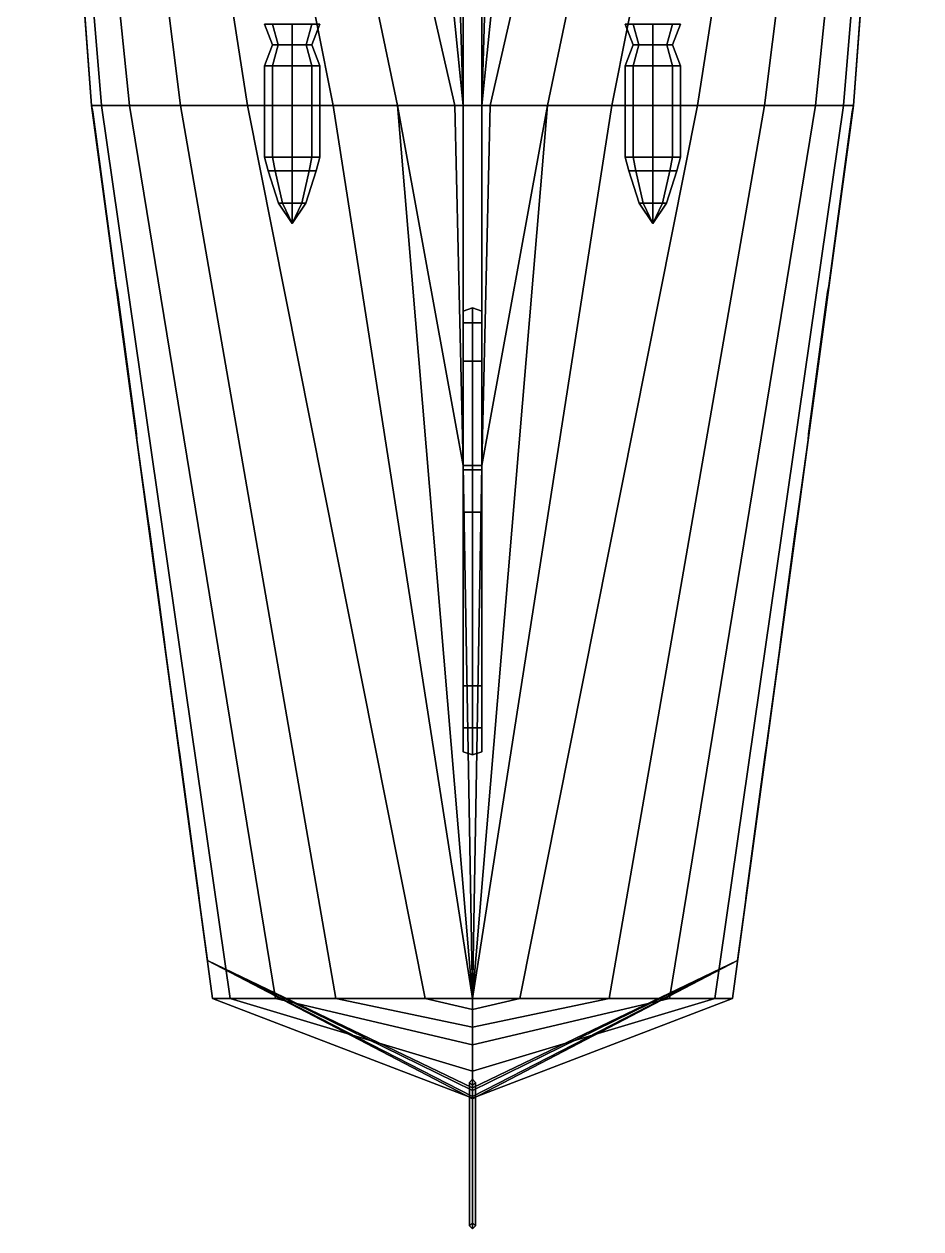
# Model space of a CAD drawing. Header units: millimetres. Extents: x -9 to 9, y -100 to 98.
# Drawn here: x -7.31 to 7.31, y -100.5 to -80.85 of the extents above; entities that cross this region are included whole.
import ezdxf

# ---------------------------------------------------------------- set-up
doc = ezdxf.new("R2010")
doc.units = ezdxf.units.MM
doc.layers.add('railings', color=6, linetype='Continuous')
doc.layers.add('superstructure', color=3, linetype='Continuous')

msp = doc.modelspace()

# ---------------------------------------------------------------- linework, layer by layer
for points in [[(-7.31, -67.46, 4.91), (-7.27, -67.46, 3.52), (-6.05, -82.18, 3.52), (-6.21, -82.18, 4.94)], [(-7.27, -67.46, 3.52), (-7.1, -67.46, 2.1), (-5.59, -82.18, 2.1), (-6.05, -82.18, 3.52)], [(-7.1, -67.46, 2.1), (-6.61, -67.46, 0.5), (-4.76, -82.18, 0.5), (-5.59, -82.18, 2.1)], [(-6.61, -67.46, 0.5), (-5.96, -67.46, -0.76), (-3.67, -82.18, -0.76), (-4.76, -82.18, 0.5)], [(-5.96, -67.46, -0.76), (-5.2, -67.46, -1.78), (-2.27, -82.18, -1.78), (-3.67, -82.18, -0.76)], [(-5.2, -67.46, -1.78), (-4.3, -67.46, -2.62), (-1.22, -82.18, -2.15), (-2.27, -82.18, -1.78)], [(-4.3, -67.46, -2.62), (-3.65, -67.46, -3.14), (-0.29, -82.18, -2.91), (-1.22, -82.18, -2.15)], [(-3.65, -67.46, -3.14), (-1.64, -67.46, -4.29), (-0.15, -82.18, -3.04), (-0.29, -82.18, -2.91)], [(-1.64, -67.46, -4.29), (-0.6, -67.46, -5.18), (-0.15, -82.18, -3.04)], [(-0.15, -82.18, -3.04), (-0.6, -67.46, -5.18), (-0.15, -80.46, -3.56)], [(0.29, -82.18, -2.91), (0.15, -82.18, -3.04), (1.64, -67.46, -4.29), (3.65, -67.46, -3.14)], [(0.15, -82.18, -3.04), (0.15, -82.18, -3.04), (0.6, -67.46, -5.18), (1.64, -67.46, -4.29)], [(0.15, -80.46, -3.56), (0.15, -80.46, -3.56), (0.6, -67.46, -5.18), (0.15, -82.18, -3.04)], [(1.22, -82.18, -2.15), (0.29, -82.18, -2.91), (3.65, -67.46, -3.14), (4.3, -67.46, -2.62)], [(2.27, -82.18, -1.78), (1.22, -82.18, -2.15), (4.3, -67.46, -2.62), (5.2, -67.46, -1.78)], [(3.67, -82.18, -0.76), (2.27, -82.18, -1.78), (5.2, -67.46, -1.78), (5.96, -67.46, -0.76)], [(4.76, -82.18, 0.5), (3.67, -82.18, -0.76), (5.96, -67.46, -0.76), (6.61, -67.46, 0.5)], [(5.59, -82.18, 2.1), (4.76, -82.18, 0.5), (6.61, -67.46, 0.5), (7.1, -67.46, 2.1)], [(6.05, -82.18, 3.52), (5.59, -82.18, 2.1), (7.1, -67.46, 2.1), (7.27, -67.46, 3.52)], [(6.21, -82.18, 4.94), (6.05, -82.18, 3.52), (7.27, -67.46, 3.52), (7.31, -67.46, 4.91)], [(-0.15, -82.18, -3.04), (-0.15, -80.46, -3.56), (-0.15, -88.05, -3.56), (-0.15, -88.05, -2.15)], [(-0.15, -88.05, -3.56), (-0.15, -80.46, -3.56), (0.15, -80.46, -3.56), (0.15, -88.05, -3.56)], [(0.15, -88.05, -3.56), (0.15, -80.46, -3.56), (0.15, -82.18, -3.04), (0.15, -88.05, -2.15)], [(-3.26, -81.19, -4.35), (-3.166, -81.19, -4.124), (-3.258, -80.85, -4.032), (-3.39, -80.85, -4.35)], [(-3.166, -81.19, -4.576), (-3.26, -81.19, -4.35), (-3.39, -80.85, -4.35), (-3.258, -80.85, -4.668)], [(-3.166, -81.19, -4.124), (-2.94, -81.19, -4.03), (-2.94, -80.85, -3.9), (-3.258, -80.85, -4.032)], [(-2.94, -81.19, -4.67), (-3.166, -81.19, -4.576), (-3.258, -80.85, -4.668), (-2.94, -80.85, -4.8)], [(-2.94, -81.19, -4.03), (-2.714, -81.19, -4.124), (-2.622, -80.85, -4.032), (-2.94, -80.85, -3.9)], [(-2.714, -81.19, -4.576), (-2.94, -81.19, -4.67), (-2.94, -80.85, -4.8), (-2.622, -80.85, -4.668)], [(-2.714, -81.19, -4.124), (-2.62, -81.19, -4.35), (-2.49, -80.85, -4.35), (-2.622, -80.85, -4.032)], [(-2.62, -81.19, -4.35), (-2.714, -81.19, -4.576), (-2.622, -80.85, -4.668), (-2.49, -80.85, -4.35)], [(2.62, -81.19, -4.35), (2.714, -81.19, -4.124), (2.622, -80.85, -4.032), (2.49, -80.85, -4.35)], [(2.714, -81.19, -4.576), (2.62, -81.19, -4.35), (2.49, -80.85, -4.35), (2.622, -80.85, -4.668)], [(2.714, -81.19, -4.124), (2.94, -81.19, -4.03), (2.94, -80.85, -3.9), (2.622, -80.85, -4.032)], [(2.94, -81.19, -4.67), (2.714, -81.19, -4.576), (2.622, -80.85, -4.668), (2.94, -80.85, -4.8)], [(2.94, -81.19, -4.03), (3.166, -81.19, -4.124), (3.258, -80.85, -4.032), (2.94, -80.85, -3.9)], [(3.166, -81.19, -4.576), (2.94, -81.19, -4.67), (2.94, -80.85, -4.8), (3.258, -80.85, -4.668)], [(3.166, -81.19, -4.124), (3.26, -81.19, -4.35), (3.39, -80.85, -4.35), (3.258, -80.85, -4.032)], [(3.26, -81.19, -4.35), (3.166, -81.19, -4.576), (3.258, -80.85, -4.668), (3.39, -80.85, -4.35)], [(-3.26, -81.19, -4.35), (-3.166, -81.19, -4.576), (-3.258, -81.53, -4.668), (-3.39, -81.53, -4.35)], [(-3.166, -81.19, -4.124), (-3.26, -81.19, -4.35), (-3.39, -81.53, -4.35), (-3.258, -81.53, -4.032)], [(-3.166, -81.19, -4.576), (-2.94, -81.19, -4.67), (-2.94, -81.53, -4.8), (-3.258, -81.53, -4.668)], [(-2.94, -81.19, -4.03), (-3.166, -81.19, -4.124), (-3.258, -81.53, -4.032), (-2.94, -81.53, -3.9)], [(-2.94, -81.19, -4.67), (-2.714, -81.19, -4.576), (-2.622, -81.53, -4.668), (-2.94, -81.53, -4.8)], [(-2.714, -81.19, -4.124), (-2.94, -81.19, -4.03), (-2.94, -81.53, -3.9), (-2.622, -81.53, -4.032)], [(-2.714, -81.19, -4.576), (-2.62, -81.19, -4.35), (-2.49, -81.53, -4.35), (-2.622, -81.53, -4.668)], [(-2.62, -81.19, -4.35), (-2.714, -81.19, -4.124), (-2.622, -81.53, -4.032), (-2.49, -81.53, -4.35)], [(2.62, -81.19, -4.35), (2.714, -81.19, -4.576), (2.622, -81.53, -4.668), (2.49, -81.53, -4.35)], [(2.714, -81.19, -4.124), (2.62, -81.19, -4.35), (2.49, -81.53, -4.35), (2.622, -81.53, -4.032)], [(2.714, -81.19, -4.576), (2.94, -81.19, -4.67), (2.94, -81.53, -4.8), (2.622, -81.53, -4.668)], [(2.94, -81.19, -4.03), (2.714, -81.19, -4.124), (2.622, -81.53, -4.032), (2.94, -81.53, -3.9)], [(2.94, -81.19, -4.67), (3.166, -81.19, -4.576), (3.258, -81.53, -4.668), (2.94, -81.53, -4.8)], [(3.166, -81.19, -4.124), (2.94, -81.19, -4.03), (2.94, -81.53, -3.9), (3.258, -81.53, -4.032)], [(3.166, -81.19, -4.576), (3.26, -81.19, -4.35), (3.39, -81.53, -4.35), (3.258, -81.53, -4.668)], [(3.26, -81.19, -4.35), (3.166, -81.19, -4.124), (3.258, -81.53, -4.032), (3.39, -81.53, -4.35)], [(-3.39, -81.53, -4.35), (-3.258, -81.53, -4.668), (-3.258, -83.02, -4.668), (-3.39, -83.02, -4.35)], [(-3.258, -81.53, -4.032), (-3.39, -81.53, -4.35), (-3.39, -83.02, -4.35), (-3.258, -83.02, -4.032)], [(-3.258, -81.53, -4.668), (-2.94, -81.53, -4.8), (-2.94, -83.02, -4.8), (-3.258, -83.02, -4.668)], [(-2.94, -81.53, -3.9), (-3.258, -81.53, -4.032), (-3.258, -83.02, -4.032), (-2.94, -83.02, -3.9)], [(-2.94, -81.53, -4.8), (-2.622, -81.53, -4.668), (-2.622, -83.02, -4.668), (-2.94, -83.02, -4.8)], [(-2.622, -81.53, -4.032), (-2.94, -81.53, -3.9), (-2.94, -83.02, -3.9), (-2.622, -83.02, -4.032)], [(-2.622, -81.53, -4.668), (-2.49, -81.53, -4.35), (-2.49, -83.02, -4.35), (-2.622, -83.02, -4.668)], [(-2.49, -81.53, -4.35), (-2.622, -81.53, -4.032), (-2.622, -83.02, -4.032), (-2.49, -83.02, -4.35)], [(2.49, -81.53, -4.35), (2.622, -81.53, -4.668), (2.622, -83.02, -4.668), (2.49, -83.02, -4.35)], [(2.622, -81.53, -4.032), (2.49, -81.53, -4.35), (2.49, -83.02, -4.35), (2.622, -83.02, -4.032)], [(2.622, -81.53, -4.668), (2.94, -81.53, -4.8), (2.94, -83.02, -4.8), (2.622, -83.02, -4.668)], [(2.94, -81.53, -3.9), (2.622, -81.53, -4.032), (2.622, -83.02, -4.032), (2.94, -83.02, -3.9)], [(2.94, -81.53, -4.8), (3.258, -81.53, -4.668), (3.258, -83.02, -4.668), (2.94, -83.02, -4.8)], [(3.258, -81.53, -4.032), (2.94, -81.53, -3.9), (2.94, -83.02, -3.9), (3.258, -83.02, -4.032)], [(3.258, -81.53, -4.668), (3.39, -81.53, -4.35), (3.39, -83.02, -4.35), (3.258, -83.02, -4.668)], [(3.39, -81.53, -4.35), (3.258, -81.53, -4.032), (3.258, -83.02, -4.032), (3.39, -83.02, -4.35)], [(-6.21, -82.18, 4.94), (-6.05, -82.18, 3.52), (-3.95, -96.74, 3.52), (-4.24, -96.74, 5.02)], [(-6.05, -82.18, 3.52), (-5.59, -82.18, 2.1), (-3.21, -96.74, 2.1), (-3.95, -96.74, 3.52)], [(-5.59, -82.18, 2.1), (-4.76, -82.18, 0.5), (-2.23, -96.74, 0.83), (-3.21, -96.74, 2.1)], [(-4.76, -82.18, 0.5), (-3.67, -82.18, -0.76), (-0.77, -96.74, -0.44), (-2.23, -96.74, 0.83)], [(-3.67, -82.18, -0.76), (-2.27, -82.18, -1.78), (0, -96.74, -0.81), (-0.77, -96.74, -0.44)], [(-2.27, -82.18, -1.78), (-1.22, -82.18, -2.15), (0, -96.74, -0.81)], [(-1.22, -82.18, -2.15), (-0.15, -88.05, -2.15), (0, -96.74, -0.81)], [(-1.22, -82.18, -2.15), (-0.29, -82.18, -2.91), (-0.15, -88.05, -2.15)], [(-0.29, -82.18, -2.91), (-0.15, -82.18, -3.04), (-0.15, -88.05, -2.15)], [(0.77, -96.74, -0.44), (0, -96.74, -0.81), (2.27, -82.18, -1.78), (3.67, -82.18, -0.76)], [(0, -96.74, -0.81), (0, -96.74, -0.81), (0.15, -88.05, -2.15), (1.22, -82.18, -2.15)], [(0, -96.74, -0.81), (0, -96.74, -0.81), (1.22, -82.18, -2.15), (2.27, -82.18, -1.78)], [(0.15, -88.05, -2.15), (0.15, -88.05, -2.15), (0.15, -82.18, -3.04), (0.29, -82.18, -2.91)], [(0.15, -88.05, -2.15), (0.15, -88.05, -2.15), (0.29, -82.18, -2.91), (1.22, -82.18, -2.15)], [(2.23, -96.74, 0.83), (0.77, -96.74, -0.44), (3.67, -82.18, -0.76), (4.76, -82.18, 0.5)], [(3.21, -96.74, 2.1), (2.23, -96.74, 0.83), (4.76, -82.18, 0.5), (5.59, -82.18, 2.1)], [(3.95, -96.74, 3.52), (3.21, -96.74, 2.1), (5.59, -82.18, 2.1), (6.05, -82.18, 3.52)], [(4.24, -96.74, 5.02), (3.95, -96.74, 3.52), (6.05, -82.18, 3.52), (6.21, -82.18, 4.94)], [(-3.216, -83.245, -4.074), (-3.258, -83.02, -4.032), (-3.39, -83.02, -4.35), (-3.33, -83.245, -4.35)], [(-3.33, -83.245, -4.35), (-3.39, -83.02, -4.35), (-3.258, -83.02, -4.668), (-3.216, -83.245, -4.626)], [(-2.94, -83.245, -3.96), (-2.94, -83.02, -3.9), (-3.258, -83.02, -4.032), (-3.216, -83.245, -4.074)], [(-3.216, -83.245, -4.626), (-3.258, -83.02, -4.668), (-2.94, -83.02, -4.8), (-2.94, -83.245, -4.74)], [(-2.664, -83.245, -4.074), (-2.622, -83.02, -4.032), (-2.94, -83.02, -3.9), (-2.94, -83.245, -3.96)], [(-2.94, -83.245, -4.74), (-2.94, -83.02, -4.8), (-2.622, -83.02, -4.668), (-2.664, -83.245, -4.626)], [(-2.55, -83.245, -4.35), (-2.49, -83.02, -4.35), (-2.622, -83.02, -4.032), (-2.664, -83.245, -4.074)], [(-2.664, -83.245, -4.626), (-2.622, -83.02, -4.668), (-2.49, -83.02, -4.35), (-2.55, -83.245, -4.35)], [(2.664, -83.245, -4.074), (2.622, -83.02, -4.032), (2.49, -83.02, -4.35), (2.55, -83.245, -4.35)], [(2.55, -83.245, -4.35), (2.49, -83.02, -4.35), (2.622, -83.02, -4.668), (2.664, -83.245, -4.626)], [(2.94, -83.245, -3.96), (2.94, -83.02, -3.9), (2.622, -83.02, -4.032), (2.664, -83.245, -4.074)], [(2.664, -83.245, -4.626), (2.622, -83.02, -4.668), (2.94, -83.02, -4.8), (2.94, -83.245, -4.74)], [(3.216, -83.245, -4.074), (3.258, -83.02, -4.032), (2.94, -83.02, -3.9), (2.94, -83.245, -3.96)], [(2.94, -83.245, -4.74), (2.94, -83.02, -4.8), (3.258, -83.02, -4.668), (3.216, -83.245, -4.626)], [(3.33, -83.245, -4.35), (3.39, -83.02, -4.35), (3.258, -83.02, -4.032), (3.216, -83.245, -4.074)], [(3.216, -83.245, -4.626), (3.258, -83.02, -4.668), (3.39, -83.02, -4.35), (3.33, -83.245, -4.35)], [(-3.099, -83.77, -4.191), (-3.216, -83.245, -4.074), (-3.33, -83.245, -4.35), (-3.165, -83.77, -4.35)], [(-3.165, -83.77, -4.35), (-3.33, -83.245, -4.35), (-3.216, -83.245, -4.626), (-3.099, -83.77, -4.509)], [(-2.94, -83.77, -4.125), (-2.94, -83.245, -3.96), (-3.216, -83.245, -4.074), (-3.099, -83.77, -4.191)], [(-3.099, -83.77, -4.509), (-3.216, -83.245, -4.626), (-2.94, -83.245, -4.74), (-2.94, -83.77, -4.575)], [(-2.781, -83.77, -4.191), (-2.664, -83.245, -4.074), (-2.94, -83.245, -3.96), (-2.94, -83.77, -4.125)], [(-2.94, -83.77, -4.575), (-2.94, -83.245, -4.74), (-2.664, -83.245, -4.626), (-2.781, -83.77, -4.509)], [(-2.715, -83.77, -4.35), (-2.55, -83.245, -4.35), (-2.664, -83.245, -4.074), (-2.781, -83.77, -4.191)], [(-2.781, -83.77, -4.509), (-2.664, -83.245, -4.626), (-2.55, -83.245, -4.35), (-2.715, -83.77, -4.35)], [(2.781, -83.77, -4.191), (2.664, -83.245, -4.074), (2.55, -83.245, -4.35), (2.715, -83.77, -4.35)], [(2.715, -83.77, -4.35), (2.55, -83.245, -4.35), (2.664, -83.245, -4.626), (2.781, -83.77, -4.509)], [(2.94, -83.77, -4.125), (2.94, -83.245, -3.96), (2.664, -83.245, -4.074), (2.781, -83.77, -4.191)], [(2.781, -83.77, -4.509), (2.664, -83.245, -4.626), (2.94, -83.245, -4.74), (2.94, -83.77, -4.575)], [(3.099, -83.77, -4.191), (3.216, -83.245, -4.074), (2.94, -83.245, -3.96), (2.94, -83.77, -4.125)], [(2.94, -83.77, -4.575), (2.94, -83.245, -4.74), (3.216, -83.245, -4.626), (3.099, -83.77, -4.509)], [(3.165, -83.77, -4.35), (3.33, -83.245, -4.35), (3.216, -83.245, -4.074), (3.099, -83.77, -4.191)], [(3.099, -83.77, -4.509), (3.216, -83.245, -4.626), (3.33, -83.245, -4.35), (3.165, -83.77, -4.35)], [(-2.94, -84.1, -4.35), (-3.099, -83.77, -4.191), (-3.165, -83.77, -4.35), (-2.94, -84.1, -4.35)], [(-2.94, -84.1, -4.35), (-3.165, -83.77, -4.35), (-3.099, -83.77, -4.509), (-2.94, -84.1, -4.35)], [(-2.94, -84.1, -4.35), (-2.94, -83.77, -4.125), (-3.099, -83.77, -4.191), (-2.94, -84.1, -4.35)], [(-2.94, -84.1, -4.35), (-3.099, -83.77, -4.509), (-2.94, -83.77, -4.575), (-2.94, -84.1, -4.35)], [(-2.94, -84.1, -4.35), (-2.715, -83.77, -4.35), (-2.781, -83.77, -4.191), (-2.94, -84.1, -4.35)], [(-2.94, -84.1, -4.35), (-2.781, -83.77, -4.191), (-2.94, -83.77, -4.125), (-2.94, -84.1, -4.35)], [(-2.94, -84.1, -4.35), (-2.94, -83.77, -4.575), (-2.781, -83.77, -4.509), (-2.94, -84.1, -4.35)], [(-2.94, -84.1, -4.35), (-2.781, -83.77, -4.509), (-2.715, -83.77, -4.35), (-2.94, -84.1, -4.35)], [(2.94, -84.1, -4.35), (2.781, -83.77, -4.191), (2.715, -83.77, -4.35), (2.94, -84.1, -4.35)], [(2.94, -84.1, -4.35), (2.715, -83.77, -4.35), (2.781, -83.77, -4.509), (2.94, -84.1, -4.35)], [(2.94, -84.1, -4.35), (2.94, -83.77, -4.125), (2.781, -83.77, -4.191), (2.94, -84.1, -4.35)], [(2.94, -84.1, -4.35), (2.781, -83.77, -4.509), (2.94, -83.77, -4.575), (2.94, -84.1, -4.35)], [(2.94, -84.1, -4.35), (3.165, -83.77, -4.35), (3.099, -83.77, -4.191), (2.94, -84.1, -4.35)], [(2.94, -84.1, -4.35), (3.099, -83.77, -4.191), (2.94, -83.77, -4.125), (2.94, -84.1, -4.35)], [(2.94, -84.1, -4.35), (2.94, -83.77, -4.575), (3.099, -83.77, -4.509), (2.94, -84.1, -4.35)], [(2.94, -84.1, -4.35), (3.099, -83.77, -4.509), (3.165, -83.77, -4.35), (2.94, -84.1, -4.35)], [(0, -85.48, -4.43), (0, -85.48, -6.68), (-0.15, -85.53, -6.68), (-0.15, -85.53, -4.43)], [(-0.15, -85.72, -7.07), (-0.15, -85.53, -6.68), (0, -85.48, -6.68), (0, -85.72, -7.12)], [(0, -85.72, -4.14), (0, -85.48, -4.43), (-0.15, -85.53, -4.43), (-0.15, -85.72, -4.19)], [(-0.15, -85.53, -4.43), (-0.15, -85.53, -6.68), (-0.15, -85.72, -7.07), (-0.15, -85.72, -4.19)], [(0.15, -85.72, -4.19), (0.15, -85.53, -4.43), (0, -85.48, -4.43), (0, -85.72, -4.14)], [(0, -85.72, -7.12), (0, -85.48, -6.68), (0.15, -85.53, -6.68), (0.15, -85.72, -7.07)], [(0.15, -85.53, -4.43), (0.15, -85.53, -6.68), (0, -85.48, -6.68), (0, -85.48, -4.43)], [(0.15, -85.72, -7.07), (0.15, -85.53, -6.68), (0.15, -85.53, -4.43), (0.15, -85.72, -4.19)], [(-0.15, -85.72, -4.19), (-0.15, -85.72, -7.07), (-0.15, -86.35, -7.39), (-0.15, -86.35, -4.19)], [(-0.15, -86.35, -7.39), (-0.15, -85.72, -7.07), (0, -85.72, -7.12), (0, -86.35, -7.44)], [(0, -86.35, -4.14), (0, -85.72, -4.14), (-0.15, -85.72, -4.19), (-0.15, -86.35, -4.19)], [(0, -86.35, -7.44), (0, -85.72, -7.12), (0.15, -85.72, -7.07), (0.15, -86.35, -7.39)], [(0.15, -86.35, -4.19), (0.15, -85.72, -4.19), (0, -85.72, -4.14), (0, -86.35, -4.14)], [(0.15, -86.35, -7.39), (0.15, -85.72, -7.07), (0.15, -85.72, -4.19), (0.15, -86.35, -4.19)], [(-0.15, -86.35, -5.03), (-0.15, -86.35, -7.39), (-0.15, -91.64, -7.39), (-0.15, -91.64, -5.03)], [(0, -86.35, -5.03), (0, -86.35, -7.44), (-0.15, -86.35, -7.39), (-0.15, -86.35, -5.03)], [(-0.15, -91.64, -7.39), (-0.15, -86.35, -7.39), (0, -86.35, -7.44), (0, -91.64, -7.44)], [(-0.15, -86.35, -4.19), (-0.15, -86.35, -7.39), (0, -86.35, -7.44), (0, -86.35, -4.14)], [(-0.15, -86.35, -4.19), (-0.15, -86.35, -5.03), (-0.15, -88.12, -5.03)], [(0, -88.12, -5.03), (0, -86.35, -4.14), (-0.15, -86.35, -4.19), (-0.15, -88.12, -5.03)], [(0.15, -86.35, -5.03), (0.15, -86.35, -7.39), (0, -86.35, -7.44), (0, -86.35, -5.03)], [(0, -86.35, -4.14), (0, -86.35, -7.44), (0.15, -86.35, -7.39), (0.15, -86.35, -4.19)], [(0, -91.64, -7.44), (0, -86.35, -7.44), (0.15, -86.35, -7.39), (0.15, -91.64, -7.39)], [(0.15, -88.12, -5.03), (0.15, -86.35, -4.19), (0, -86.35, -4.14), (0, -88.12, -5.03)], [(0.15, -91.64, -7.39), (0.15, -86.35, -7.39), (0.15, -86.35, -5.03), (0.15, -91.64, -5.03)], [(0.15, -88.12, -5.03), (0.15, -86.35, -5.03), (0.15, -86.35, -4.19), (0.15, -88.12, -5.03)], [(-0.15, -88.05, -2.15), (-0.15, -88.05, -3.56), (0.15, -88.05, -3.56), (0.15, -88.05, -2.15)], [(0, -96.74, -0.81), (-0.15, -88.05, -2.15), (0.15, -88.05, -2.15), (0, -96.74, -0.81)], [(0, -88.81, -5.03), (0, -88.12, -5.03), (-0.15, -88.12, -5.03), (-0.15, -88.81, -5.03)], [(0, -88.12, -2.17), (0, -88.12, -3.33), (-0.15, -88.12, -3.33), (-0.15, -88.12, -2.22)], [(-0.15, -88.12, -2.22), (-0.15, -88.12, -3.33), (-0.15, -88.81, -3.99), (-0.15, -88.81, -2.22)], [(-0.15, -88.81, -3.99), (-0.15, -88.12, -3.33), (0, -88.12, -3.33), (0, -88.81, -3.99)], [(0, -88.81, -2.17), (0, -88.12, -2.17), (-0.15, -88.12, -2.22), (-0.15, -88.81, -2.22)], [(0, -88.81, -3.99), (0, -88.12, -3.33), (0.15, -88.12, -3.33), (0.15, -88.81, -3.99)], [(0.15, -88.81, -5.03), (0.15, -88.12, -5.03), (0, -88.12, -5.03), (0, -88.81, -5.03)], [(0.15, -88.81, -2.22), (0.15, -88.12, -2.22), (0, -88.12, -2.17), (0, -88.81, -2.17)], [(0.15, -88.12, -2.22), (0.15, -88.12, -3.33), (0, -88.12, -3.33), (0, -88.12, -2.17)], [(0.15, -88.81, -3.99), (0.15, -88.12, -3.33), (0.15, -88.12, -2.22), (0.15, -88.81, -2.22)], [(-0.15, -88.81, -2.22), (-0.15, -88.81, -5.03), (-0.15, -91.64, -5.03), (-0.15, -91.64, -1.9)], [(0, -88.81, -3.99), (0, -88.81, -5.03), (-0.15, -88.81, -5.03), (-0.15, -88.81, -3.99)], [(0, -91.64, -1.85), (0, -88.81, -2.17), (-0.15, -88.81, -2.22), (-0.15, -91.64, -1.9)], [(0.15, -91.64, -1.9), (0.15, -88.81, -2.22), (0, -88.81, -2.17), (0, -91.64, -1.85)], [(0.15, -88.81, -3.99), (0.15, -88.81, -5.03), (0, -88.81, -5.03), (0, -88.81, -3.99)], [(0.15, -91.64, -5.03), (0.15, -88.81, -5.03), (0.15, -88.81, -2.22), (0.15, -91.64, -1.9)], [(0, -92.33, -1.85), (0, -91.64, -1.85), (-0.15, -91.64, -1.9), (-0.15, -92.33, -1.9)], [(-0.15, -91.64, -1.9), (-0.15, -91.64, -7.39), (-0.15, -92.33, -6.98), (-0.15, -92.33, -1.9)], [(-0.15, -92.33, -6.98), (-0.15, -91.64, -7.39), (0, -91.64, -7.44), (0, -92.33, -7.03)], [(0, -92.33, -7.03), (0, -91.64, -7.44), (0.15, -91.64, -7.39), (0.15, -92.33, -6.98)], [(0.15, -92.33, -1.9), (0.15, -91.64, -1.9), (0, -91.64, -1.85), (0, -92.33, -1.85)], [(0.15, -92.33, -6.98), (0.15, -91.64, -7.39), (0.15, -91.64, -1.9), (0.15, -92.33, -1.9)], [(-0.15, -92.33, -1.9), (-0.15, -92.33, -6.98), (-0.15, -92.72, -6.1), (-0.15, -92.72, -2.38)], [(-0.15, -92.72, -6.1), (-0.15, -92.33, -6.98), (0, -92.33, -7.03), (0, -92.77, -6.1)], [(0, -92.77, -2.33), (0, -92.33, -1.85), (-0.15, -92.33, -1.9), (-0.15, -92.72, -2.38)], [(0, -92.77, -6.1), (0, -92.33, -7.03), (0.15, -92.33, -6.98), (0.15, -92.72, -6.1)], [(0.15, -92.72, -2.38), (0.15, -92.33, -1.9), (0, -92.33, -1.85), (0, -92.77, -2.33)], [(0.15, -92.72, -6.1), (0.15, -92.33, -6.98), (0.15, -92.33, -1.9), (0.15, -92.72, -2.38)], [(-0.15, -92.72, -2.38), (-0.15, -92.72, -6.1), (0, -92.77, -6.1), (0, -92.77, -2.33)], [(0, -92.77, -2.33), (0, -92.77, -6.1), (0.15, -92.72, -6.1), (0.15, -92.72, -2.38)], [(-4.24, -96.74, 5.02), (-3.95, -96.74, 3.52), (0, -97.93, 3.52), (0, -98.37, 5.01)], [(-3.95, -96.74, 3.52), (-3.21, -96.74, 2.1), (0, -97.5, 2.1), (0, -97.93, 3.52)], [(-3.21, -96.74, 2.1), (-2.23, -96.74, 0.83), (0, -97.21, 0.83), (0, -97.5, 2.1)], [(-2.23, -96.74, 0.83), (-0.77, -96.74, -0.44), (0, -96.92, -0.44), (0, -97.21, 0.83)], [(-0.77, -96.74, -0.44), (0, -96.74, -0.81), (0, -96.92, -0.44)], [(0, -96.92, -0.44), (0, -96.92, -0.44), (0, -96.74, -0.81)], [(0, -96.92, -0.44), (0, -96.92, -0.44), (0, -96.74, -0.81)], [(0, -96.92, -0.44), (0, -96.92, -0.44), (0, -96.74, -0.81)], [(0, -96.92, -0.44), (0, -96.92, -0.44), (0, -96.74, -0.81), (0.77, -96.74, -0.44)], [(0, -96.74, -0.81), (0, -96.74, -0.81), (0, -96.92, -0.44)], [(0, -96.74, -0.81), (0, -96.74, -0.81), (0, -96.92, -0.44)], [(0, -96.74, -0.81), (0, -96.74, -0.81), (0, -96.92, -0.44)], [(0, -97.21, 0.83), (0, -96.92, -0.44), (0.77, -96.74, -0.44), (2.23, -96.74, 0.83)], [(0, -97.5, 2.1), (0, -97.21, 0.83), (2.23, -96.74, 0.83), (3.21, -96.74, 2.1)], [(0, -97.93, 3.52), (0, -97.5, 2.1), (3.21, -96.74, 2.1), (3.95, -96.74, 3.52)], [(0, -98.37, 5.01), (0, -97.93, 3.52), (3.95, -96.74, 3.52), (4.24, -96.74, 5.02)]]:
    msp.add_3dface(points)
at = {"layer": 'railings'}
for points in [[(-6.21, -82.18, 5.97), (-6.34, -80.4, 5.96), (-6.34, -80.4, 5.85), (-6.21, -82.18, 5.86)], [(-6.21, -82.18, 5.86), (-6.34, -80.4, 5.85), (-6.34, -80.4, 5.96), (-6.21, -82.18, 5.97)], [(-6.21, -82.18, 5.39), (-6.34, -80.4, 5.38), (-6.34, -80.4, 5.49), (-6.21, -82.18, 5.5)], [(-6.21, -82.18, 5.5), (-6.34, -80.4, 5.49), (-6.34, -80.4, 5.38), (-6.21, -82.18, 5.39)], [(6.21, -82.18, 5.5), (6.34, -80.4, 5.49), (6.34, -80.4, 5.38), (6.21, -82.18, 5.39)], [(6.21, -82.18, 5.39), (6.34, -80.4, 5.38), (6.34, -80.4, 5.49), (6.21, -82.18, 5.5)], [(6.21, -82.18, 5.86), (6.34, -80.4, 5.85), (6.34, -80.4, 5.96), (6.21, -82.18, 5.97)], [(6.21, -82.18, 5.97), (6.34, -80.4, 5.96), (6.34, -80.4, 5.85), (6.21, -82.18, 5.86)], [(-6.19, -82.28, 4.94), (-6.19, -82.28, 5.97), (-6.21, -82.18, 5.97), (-6.21, -82.18, 4.94)], [(-6.21, -82.18, 4.94), (-6.21, -82.18, 5.97), (-6.19, -82.28, 5.97), (-6.19, -82.28, 4.94)], [(-5.81, -85.12, 5.87), (-6.19, -82.28, 5.86), (-6.19, -82.28, 5.97), (-5.81, -85.12, 5.98)], [(-5.81, -85.12, 5.98), (-6.19, -82.28, 5.97), (-6.19, -82.28, 5.86), (-5.81, -85.12, 5.87)], [(-5.81, -85.12, 5.51), (-6.19, -82.28, 5.5), (-6.19, -82.28, 5.39), (-5.81, -85.12, 5.4)], [(-5.81, -85.12, 5.4), (-6.19, -82.28, 5.39), (-6.19, -82.28, 5.5), (-5.81, -85.12, 5.51)], [(5.81, -85.12, 5.4), (6.19, -82.28, 5.39), (6.19, -82.28, 5.5), (5.81, -85.12, 5.51)], [(5.81, -85.12, 5.51), (6.19, -82.28, 5.5), (6.19, -82.28, 5.39), (5.81, -85.12, 5.4)], [(5.81, -85.12, 5.98), (6.19, -82.28, 5.97), (6.19, -82.28, 5.86), (5.81, -85.12, 5.87)], [(5.81, -85.12, 5.87), (6.19, -82.28, 5.86), (6.19, -82.28, 5.97), (5.81, -85.12, 5.98)], [(6.21, -82.18, 4.94), (6.21, -82.18, 5.97), (6.19, -82.28, 5.97), (6.19, -82.28, 4.94)], [(6.19, -82.28, 4.94), (6.19, -82.28, 5.97), (6.21, -82.18, 5.97), (6.21, -82.18, 4.94)], [(-5.79, -85.22, 4.95), (-5.79, -85.22, 5.98), (-5.81, -85.12, 5.98), (-5.81, -85.12, 4.95)], [(-5.81, -85.12, 4.95), (-5.81, -85.12, 5.98), (-5.79, -85.22, 5.98), (-5.79, -85.22, 4.95)], [(-5.48, -87.53, 5.87), (-5.79, -85.22, 5.87), (-5.79, -85.22, 5.98), (-5.48, -87.53, 5.98)], [(-5.48, -87.53, 5.98), (-5.79, -85.22, 5.98), (-5.79, -85.22, 5.87), (-5.48, -87.53, 5.87)], [(-5.48, -87.53, 5.51), (-5.79, -85.22, 5.51), (-5.79, -85.22, 5.4), (-5.48, -87.53, 5.4)], [(-5.48, -87.53, 5.4), (-5.79, -85.22, 5.4), (-5.79, -85.22, 5.51), (-5.48, -87.53, 5.51)], [(5.48, -87.53, 5.4), (5.79, -85.22, 5.4), (5.79, -85.22, 5.51), (5.48, -87.53, 5.51)], [(5.48, -87.53, 5.51), (5.79, -85.22, 5.51), (5.79, -85.22, 5.4), (5.48, -87.53, 5.4)], [(5.48, -87.53, 5.98), (5.79, -85.22, 5.98), (5.79, -85.22, 5.87), (5.48, -87.53, 5.87)], [(5.48, -87.53, 5.87), (5.79, -85.22, 5.87), (5.79, -85.22, 5.98), (5.48, -87.53, 5.98)], [(5.81, -85.12, 4.95), (5.81, -85.12, 5.98), (5.79, -85.22, 5.98), (5.79, -85.22, 4.95)], [(5.79, -85.22, 4.95), (5.79, -85.22, 5.98), (5.81, -85.12, 5.98), (5.81, -85.12, 4.95)], [(-5.47, -87.63, 4.96), (-5.47, -87.63, 5.98), (-5.48, -87.53, 5.98), (-5.48, -87.53, 4.96)], [(-5.48, -87.53, 4.96), (-5.48, -87.53, 5.98), (-5.47, -87.63, 5.98), (-5.47, -87.63, 4.96)], [(-5.29, -88.95, 5.99), (-5.47, -87.63, 5.98), (-5.47, -87.63, 5.87), (-5.29, -88.95, 5.88)], [(-5.29, -88.95, 5.88), (-5.47, -87.63, 5.87), (-5.47, -87.63, 5.98), (-5.29, -88.95, 5.99)], [(-5.29, -88.95, 5.41), (-5.47, -87.63, 5.4), (-5.47, -87.63, 5.51), (-5.29, -88.95, 5.52)], [(-5.29, -88.95, 5.52), (-5.47, -87.63, 5.51), (-5.47, -87.63, 5.4), (-5.29, -88.95, 5.41)], [(5.29, -88.95, 5.52), (5.47, -87.63, 5.51), (5.47, -87.63, 5.4), (5.29, -88.95, 5.41)], [(5.29, -88.95, 5.41), (5.47, -87.63, 5.4), (5.47, -87.63, 5.51), (5.29, -88.95, 5.52)], [(5.29, -88.95, 5.88), (5.47, -87.63, 5.87), (5.47, -87.63, 5.98), (5.29, -88.95, 5.99)], [(5.29, -88.95, 5.99), (5.47, -87.63, 5.98), (5.47, -87.63, 5.87), (5.29, -88.95, 5.88)], [(5.48, -87.53, 4.96), (5.48, -87.53, 5.98), (5.47, -87.63, 5.98), (5.47, -87.63, 4.96)], [(5.47, -87.63, 4.96), (5.47, -87.63, 5.98), (5.48, -87.53, 5.98), (5.48, -87.53, 4.96)], [(-5.29, -88.95, 4.97), (-5.29, -88.95, 5.99), (-5.27, -89.05, 5.99), (-5.27, -89.05, 4.97)], [(-5.27, -89.05, 4.97), (-5.27, -89.05, 5.99), (-5.29, -88.95, 5.99), (-5.29, -88.95, 4.97)], [(5.27, -89.05, 4.97), (5.27, -89.05, 5.99), (5.29, -88.95, 5.99), (5.29, -88.95, 4.97)], [(5.29, -88.95, 4.97), (5.29, -88.95, 5.99), (5.27, -89.05, 5.99), (5.27, -89.05, 4.97)], [(-5.02, -90.93, 5.89), (-5.27, -89.05, 5.88), (-5.27, -89.05, 5.99), (-5.02, -90.93, 6)], [(-5.02, -90.93, 6), (-5.27, -89.05, 5.99), (-5.27, -89.05, 5.88), (-5.02, -90.93, 5.89)], [(-5.02, -90.93, 5.53), (-5.27, -89.05, 5.52), (-5.27, -89.05, 5.41), (-5.02, -90.93, 5.42)], [(-5.02, -90.93, 5.42), (-5.27, -89.05, 5.41), (-5.27, -89.05, 5.52), (-5.02, -90.93, 5.53)], [(5.02, -90.93, 5.42), (5.27, -89.05, 5.41), (5.27, -89.05, 5.52), (5.02, -90.93, 5.53)], [(5.02, -90.93, 5.53), (5.27, -89.05, 5.52), (5.27, -89.05, 5.41), (5.02, -90.93, 5.42)], [(5.02, -90.93, 6), (5.27, -89.05, 5.99), (5.27, -89.05, 5.88), (5.02, -90.93, 5.89)], [(5.02, -90.93, 5.89), (5.27, -89.05, 5.88), (5.27, -89.05, 5.99), (5.02, -90.93, 6)], [(-5.02, -90.93, 4.98), (-5.02, -90.93, 6), (-5.01, -91.03, 6), (-5.01, -91.03, 4.98)], [(-5.01, -91.03, 4.98), (-5.01, -91.03, 6), (-5.02, -90.93, 6), (-5.02, -90.93, 4.98)], [(5.01, -91.03, 4.98), (5.01, -91.03, 6), (5.02, -90.93, 6), (5.02, -90.93, 4.98)], [(5.02, -90.93, 4.98), (5.02, -90.93, 6), (5.01, -91.03, 6), (5.01, -91.03, 4.98)], [(-4.79, -92.66, 6), (-5.01, -91.03, 6), (-5.01, -91.03, 5.89), (-4.79, -92.66, 5.89)], [(-4.79, -92.66, 5.89), (-5.01, -91.03, 5.89), (-5.01, -91.03, 6), (-4.79, -92.66, 6)], [(-4.79, -92.66, 5.42), (-5.01, -91.03, 5.42), (-5.01, -91.03, 5.53), (-4.79, -92.66, 5.53)], [(-4.79, -92.66, 5.53), (-5.01, -91.03, 5.53), (-5.01, -91.03, 5.42), (-4.79, -92.66, 5.42)], [(4.79, -92.66, 5.53), (5.01, -91.03, 5.53), (5.01, -91.03, 5.42), (4.79, -92.66, 5.42)], [(4.79, -92.66, 5.42), (5.01, -91.03, 5.42), (5.01, -91.03, 5.53), (4.79, -92.66, 5.53)], [(4.79, -92.66, 5.89), (5.01, -91.03, 5.89), (5.01, -91.03, 6), (4.79, -92.66, 6)], [(4.79, -92.66, 6), (5.01, -91.03, 6), (5.01, -91.03, 5.89), (4.79, -92.66, 5.89)], [(-4.77, -92.76, 4.99), (-4.77, -92.76, 6), (-4.79, -92.66, 6), (-4.79, -92.66, 4.99)], [(-4.79, -92.66, 4.99), (-4.79, -92.66, 6), (-4.77, -92.76, 6), (-4.77, -92.76, 4.99)], [(4.79, -92.66, 4.99), (4.79, -92.66, 6), (4.77, -92.76, 6), (4.77, -92.76, 4.99)], [(4.77, -92.76, 4.99), (4.77, -92.76, 6), (4.79, -92.66, 6), (4.79, -92.66, 4.99)], [(-4.46, -95.07, 5.89), (-4.77, -92.76, 5.89), (-4.77, -92.76, 6), (-4.46, -95.07, 6)], [(-4.46, -95.07, 6), (-4.77, -92.76, 6), (-4.77, -92.76, 5.89), (-4.46, -95.07, 5.89)], [(-4.46, -95.07, 5.53), (-4.77, -92.76, 5.53), (-4.77, -92.76, 5.42), (-4.46, -95.07, 5.42)], [(-4.46, -95.07, 5.42), (-4.77, -92.76, 5.42), (-4.77, -92.76, 5.53), (-4.46, -95.07, 5.53)], [(4.46, -95.07, 5.42), (4.77, -92.76, 5.42), (4.77, -92.76, 5.53), (4.46, -95.07, 5.53)], [(4.46, -95.07, 5.53), (4.77, -92.76, 5.53), (4.77, -92.76, 5.42), (4.46, -95.07, 5.42)], [(4.46, -95.07, 6), (4.77, -92.76, 6), (4.77, -92.76, 5.89), (4.46, -95.07, 5.89)], [(4.46, -95.07, 5.89), (4.77, -92.76, 5.89), (4.77, -92.76, 6), (4.46, -95.07, 6)], [(-4.45, -95.17, 5.01), (-4.45, -95.17, 6), (-4.46, -95.07, 6), (-4.46, -95.07, 5.01)], [(-4.46, -95.07, 5.01), (-4.46, -95.07, 6), (-4.45, -95.17, 6), (-4.45, -95.17, 5.01)], [(4.46, -95.07, 5.01), (4.46, -95.07, 6), (4.45, -95.17, 6), (4.45, -95.17, 5.01)], [(4.45, -95.17, 5.01), (4.45, -95.17, 6), (4.46, -95.07, 6), (4.46, -95.07, 5.01)], [(-4.32, -96.12, 5.89), (-4.45, -95.17, 5.89), (-4.45, -95.17, 6), (-4.32, -96.12, 6)], [(-4.32, -96.12, 6), (-4.45, -95.17, 6), (-4.45, -95.17, 5.89), (-4.32, -96.12, 5.89)], [(-4.32, -96.12, 5.53), (-4.45, -95.17, 5.53), (-4.45, -95.17, 5.42), (-4.32, -96.12, 5.42)], [(-4.32, -96.12, 5.42), (-4.45, -95.17, 5.42), (-4.45, -95.17, 5.53), (-4.32, -96.12, 5.53)], [(4.32, -96.12, 5.42), (4.45, -95.17, 5.42), (4.45, -95.17, 5.53), (4.32, -96.12, 5.53)], [(4.32, -96.12, 5.53), (4.45, -95.17, 5.53), (4.45, -95.17, 5.42), (4.32, -96.12, 5.42)], [(4.32, -96.12, 6), (4.45, -95.17, 6), (4.45, -95.17, 5.89), (4.32, -96.12, 5.89)], [(4.32, -96.12, 5.89), (4.45, -95.17, 5.89), (4.45, -95.17, 6), (4.32, -96.12, 6)], [(-4.32, -96.12, 5.42), (0, -98.2, 5.42), (0, -98.24, 5.53), (-4.32, -96.12, 5.53)], [(-4.32, -96.12, 5.53), (0, -98.24, 5.53), (0, -98.2, 5.42), (-4.32, -96.12, 5.42)], [(-4.32, -96.12, 6), (0, -98.38, 6), (0, -98.34, 5.89), (-4.32, -96.12, 5.89)], [(-4.32, -96.12, 5.89), (0, -98.34, 5.89), (0, -98.38, 6), (-4.32, -96.12, 6)], [(4.32, -96.12, 5.89), (0, -98.34, 5.89), (0, -98.38, 6), (4.32, -96.12, 6)], [(4.32, -96.12, 6), (0, -98.38, 6), (0, -98.34, 5.89), (4.32, -96.12, 5.89)], [(4.32, -96.12, 5.53), (0, -98.24, 5.53), (0, -98.2, 5.42), (4.32, -96.12, 5.42)], [(4.32, -96.12, 5.42), (0, -98.2, 5.42), (0, -98.24, 5.53), (4.32, -96.12, 5.53)], [(0, -98.06, 5.01), (-0.05, -98.11, 5.01), (-0.05, -100.45, 12.37), (0, -100.4, 12.37)], [(-0.05, -98.11, 5.01), (0, -98.16, 5.01), (0, -100.5, 12.37), (-0.05, -100.45, 12.37)], [(0.05, -98.11, 5.01), (0, -98.06, 5.01), (0, -100.4, 12.37), (0.05, -100.45, 12.37)], [(0, -98.16, 5.01), (0.05, -98.11, 5.01), (0.05, -100.45, 12.37), (0, -100.5, 12.37)], [(0, -100.4, 12.37), (-0.05, -100.45, 12.37), (0, -100.5, 12.37), (0.05, -100.45, 12.37)]]:
    msp.add_3dface(points, dxfattribs=at)
at = {"layer": 'superstructure'}
for points in [[(-6.21, -82.18, 4.94), (6.21, -82.18, 4.94), (7.31, -67.46, 4.91), (-7.31, -67.46, 4.91)], [(-4.24, -96.74, 5.02), (4.24, -96.74, 5.02), (6.21, -82.18, 4.94), (-6.21, -82.18, 4.94)], [(0, -98.37, 5.01), (0, -98.37, 5.01), (4.24, -96.74, 5.02), (-4.24, -96.74, 5.02)]]:
    msp.add_3dface(points, dxfattribs=at)

doc.saveas('drawing.dxf')
